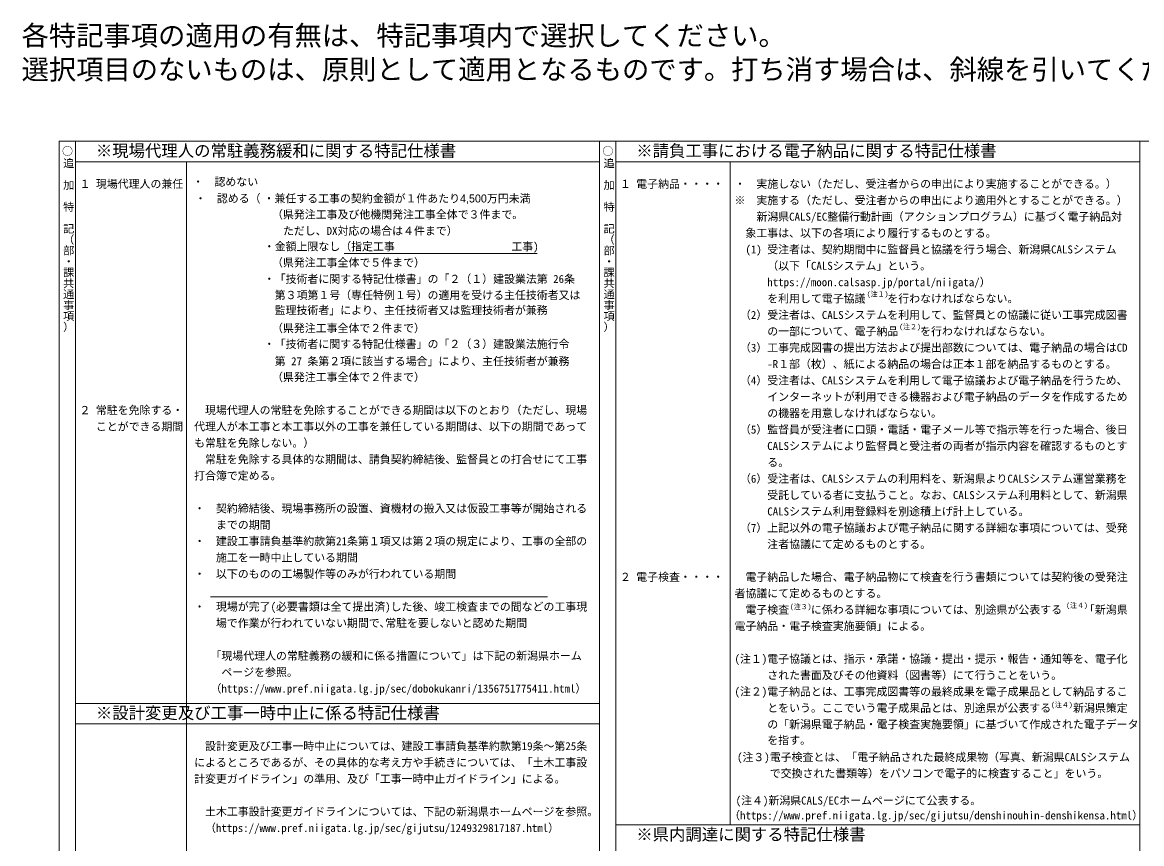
# Model space of a CAD drawing. Units: millimetres on the paper. Extents: x -413 to 392, y -286 to 328.
# Drawn here: x -413.1 to -3, y 27 to 327.9 of the extents above; entities that cross this region are included whole.
import ezdxf
from ezdxf.enums import TextEntityAlignment as Align

# ---------------------------------------------------------------- set-up
doc = ezdxf.new("R2010")
doc.units = ezdxf.units.MM
doc.layers.add('0-1', color=7, linetype='Continuous')
doc.layers.add('0-2', color=1, linetype='Continuous')
doc.layers.add('F-0', color=7, linetype='Continuous', lineweight=18)
doc.layers.add('F-F', color=5, linetype='Continuous', lineweight=9)
doc.styles.add('@ＭＳ ゴシック', font='')
doc.styles.add('_', font='')
doc.styles.add('ＭＳ ゴシック', font='')
doc.styles.get('@ＭＳ ゴシック').set_extended_font_data('@MS Gothic')
doc.styles.get('_').set_extended_font_data('_')
doc.styles.get('ＭＳ ゴシック').set_extended_font_data('MS Gothic')

msp = doc.modelspace()

# ---------------------------------------------------------------- linework, layer by layer
at = {"layer": 'F-0', "color": 4}
for p, q in [((-393.685, -261.166), (-393.685, 284.35)), ((-195.686, 284.35), (-195.686, -261.166)), ((-353.022, 120.85), (-353.022, 276.85)), ((-153.817, 276.85), (-153.817, 33.85)), ((-295.235, 243.214), (-224.438, 243.214)), ((-353.022, 120.85), (-353.022, -261.166)), ((-344.185, 117.453), (-220.658, 117.453))]:
    msp.add_line(p, q, dxfattribs=at)
at = {"layer": 'F-0'}
for p, q in [((-393.685, 276.85), (-201.686, 276.85)), ((-195.686, 276.85), (-3.686, 276.85)), ((-393.685, 78.372), (-201.686, 78.372)), ((-393.685, 70.872), (-201.686, 70.872)), ((-393.685, 70.872), (-201.686, 70.872)), ((-393.685, 70.872), (-201.686, 70.872)), ((-195.686, 33.85), (-3.686, 33.85))]:
    msp.add_line(p, q, dxfattribs=at)
at = {"layer": 'F-F', "color": 7, "lineweight": 18}
for p, q in [((-399.685, -285.565), (-399.685, 284.35)), ((-201.686, 284.35), (-201.686, -261.166)), ((-3.686, 284.35), (-3.686, -261.166))]:
    msp.add_line(p, q, dxfattribs=at)
msp.add_lwpolyline([(-399.685, 284.35), (392.314, 284.35), (392.314, -285.565)], dxfattribs=at)

# ---------------------------------------------------------------- texts
at = {"layer": '0-1'}
for s, height, style, p in [('※現場代理人の常駐義務緩和に関する特記仕様書', 4.399, 'ＭＳ ゴシック', (-386.185, 277.35)), ('※請負工事における電子納品に関する特記仕様書', 4.399, 'ＭＳ ゴシック', (-188.186, 277.35)), ('○', 2.933, 'ＭＳ ゴシック', (-398.575, 278.35)), ('○', 2.933, 'ＭＳ ゴシック', (-200.576, 278.35)), ('・\u3000認めない', 2.933, 'ＭＳ ゴシック', (-350.729, 267.129)), ('・\u3000実施しない（ただし、受注者からの申出により実施することができる。）', 2.933, 'ＭＳ ゴシック', (-152.186, 266.35)), ('１', 2.933, 'ＭＳ ゴシック', (-392.185, 266.35)), ('現場代理人の兼任', 2.933, 'ＭＳ ゴシック', (-386.185, 266.35)), ('１', 2.933, 'ＭＳ ゴシック', (-194.186, 266.35)), ('１', 2.933, 'ＭＳ ゴシック', (-194.186, 266.35)), ('１', 2.933, 'ＭＳ ゴシック', (-194.186, 266.35)), ('電子納品・・・・', 2.933, 'ＭＳ ゴシック', (-188.186, 266.35)), ('・\u3000認める（ ・兼任する工事の契約金額が１件あたり4,500万円未満', 2.933, '_', (-349.847, 261.02)), ('※\u3000実施する（ただし、受注者からの申出により適用外とすることができる。）', 2.933, 'ＭＳ ゴシック', (-152.186, 260.35)), ('（県発注工事及び他機関発注工事全体で３件まで。', 2.933, 'ＭＳ ゴシック', (-321.641, 255.147)), ('\u3000\u3000新潟県CALS/EC整備行動計画（アクションプログラム）に基づく電子納品対', 2.933, 'ＭＳ ゴシック', (-152.186, 254.35)), ('\u3000ただし、DX対応の場合は４件まで）', 2.933, 'ＭＳ ゴシック', (-321.641, 249.147)), ('\u3000象工事は、以下の各項により履行するものとする。', 2.933, 'ＭＳ ゴシック', (-152.186, 248.35)), ('・金額上限なし（指定工事', 2.933, 'ＭＳ ゴシック', (-324.657, 243.434)), ('\u3000\u3000\u3000\u3000\u3000\u3000\u3000\u3000\u3000\u3000\u3000\u3000\u3000\u3000\u3000\u3000\u3000\u3000工事)\u3000', 2.933, 'ＭＳ ゴシック', (-305.953, 243.417)), ('\u3000(1) 受注者は、契約期間中に監督員と協議を行う場合、新潟県CALSシステム', 2.933, 'ＭＳ ゴシック', (-152.186, 242.35)), ('（県発注工事全体で５件まで）', 2.933, 'ＭＳ ゴシック', (-321.641, 237.532)), ('\u3000\u3000\u3000（以下「CALSシステム」という。', 2.933, 'ＭＳ ゴシック', (-152.186, 236.35)), ('・「技術者に関する特記仕様書」の「２（１）建設業法第 26条', 2.933, 'ＭＳ ゴシック', (-324.657, 231.528)), ('\u3000\u3000\u3000https://moon.calsasp.jp/portal/niigata/）', 2.933, 'ＭＳ ゴシック', (-152.186, 230.35)), ('\u3000第３項第１号（専任特例１号）の適用を受ける主任技術者又は', 2.933, 'ＭＳ ゴシック', (-324.657, 225.611)), (' \u3000 \u3000を利用して電子協議\u3000\u3000を行わなければならない。', 2.933, 'ＭＳ ゴシック', (-152.186, 224.35)), ('\u3000監理技術者」により、主任技術者又は監理技術者が兼務', 2.933, 'ＭＳ ゴシック', (-324.657, 220.075)), (' （2）受注者は、CALSシステムを利用して、監督員との協議に従い工事完成図書', 2.933, 'ＭＳ ゴシック', (-152.186, 218.35)), ('（県発注工事全体で２件まで）', 2.933, 'ＭＳ ゴシック', (-321.641, 213.509)), ('\u3000\u3000\u3000の一部について、電子納品\u3000\u3000を行わなければならない。', 2.933, 'ＭＳ ゴシック', (-152.186, 212.35)), ('・「技術者に関する特記仕様書」の「２（３）建設業法施行令', 2.933, 'ＭＳ ゴシック', (-324.657, 207.689)), (' （3）工事完成図書の提出方法および提出部数については、電子納品の場合はCD', 2.933, 'ＭＳ ゴシック', (-152.186, 206.35)), ('\u3000第 27 条第２項に該当する場合」により、主任技術者が兼務', 2.933, 'ＭＳ ゴシック', (-324.657, 201.39)), ('\u3000  \u3000-R１部（枚）、紙による納品の場合は正本１部を納品するものとする。', 2.933, 'ＭＳ ゴシック', (-152.186, 200.35)), ('（県発注工事全体で２件まで）', 2.933, 'ＭＳ ゴシック', (-321.641, 195.571)), (' （4）受注者は、CALSシステムを利用して電子協議および電子納品を行うため、', 2.933, 'ＭＳ ゴシック', (-152.186, 194.35)), (' \u3000 \u3000インターネットが利用できる機器および電子納品のデータを作成するため', 2.933, 'ＭＳ ゴシック', (-152.186, 188.35)), ('２', 2.933, 'ＭＳ ゴシック', (-392.185, 183.453)), ('常駐を免除する・', 2.933, 'ＭＳ ゴシック', (-386.185, 183.453)), ('\u3000現場代理人の常駐を免除することができる期間は以下のとおり（ただし、現場', 2.933, 'ＭＳ ゴシック', (-350.185, 183.453)), ('\u3000\u3000  の機器を用意しなければならない。', 2.933, 'ＭＳ ゴシック', (-152.186, 182.35)), ('ことができる期間', 2.933, 'ＭＳ ゴシック', (-386.185, 177.453)), ('代理人が本工事と本工事以外の工事を兼任している期間は、以下の期間であって', 2.933, 'ＭＳ ゴシック', (-350.185, 177.453)), (' （5）監督員が受注者に口頭・電話・電子メール等で指示等を行った場合、後日', 2.933, 'ＭＳ ゴシック', (-152.186, 176.35)), ('も常駐を免除しない。）', 2.933, 'ＭＳ ゴシック', (-350.185, 171.453)), ('\u3000    CALSシステムにより監督員と受注者の両者が指示内容を確認するものとす', 2.933, 'ＭＳ ゴシック', (-152.186, 170.35)), ('\u3000常駐を免除する具体的な期間は、請負契約締結後、監督員との打合せにて工事', 2.933, 'ＭＳ ゴシック', (-350.185, 165.453)), ('\u3000\u3000\u3000る。', 2.933, 'ＭＳ ゴシック', (-152.186, 164.35)), ('打合簿で定める。', 2.933, 'ＭＳ ゴシック', (-350.185, 159.453)), (' （6）受注者は、CALSシステムの利用料を、新潟県よりCALSシステム運営業務を', 2.933, 'ＭＳ ゴシック', (-152.186, 158.35)), ('\u3000\u3000\u3000受託している者に支払うこと。なお、CALSシステム利用料として、新潟県', 2.933, 'ＭＳ ゴシック', (-152.186, 152.35)), ('・\u3000契約締結後、現場事務所の設置、資機材の搬入又は仮設工事等が開始される', 2.933, 'ＭＳ ゴシック', (-350.185, 147.453)), ('\u3000\u3000\u3000CALSシステム利用登録料を別途積上げ計上している。', 2.933, 'ＭＳ ゴシック', (-152.186, 146.35)), ('\u3000\u3000までの期間', 2.933, 'ＭＳ ゴシック', (-350.185, 141.453)), (' （7）上記以外の電子協議および電子納品に関する詳細な事項については、受発', 2.933, 'ＭＳ ゴシック', (-152.186, 140.35)), ('・\u3000建設工事請負基準約款第21条第１項又は第２項の規定により、工事の全部の', 2.933, 'ＭＳ ゴシック', (-350.185, 135.453)), ('\u3000\u3000\u3000注者協議にて定めるものとする。', 2.933, 'ＭＳ ゴシック', (-152.186, 134.35)), ('\u3000\u3000施工を一時中止している期間', 2.933, 'ＭＳ ゴシック', (-350.185, 129.453)), ('・\u3000以下のものの工場製作等のみが行われている期間', 2.933, 'ＭＳ ゴシック', (-350.185, 123.453)), ('２', 2.933, 'ＭＳ ゴシック', (-194.186, 122.35)), ('２', 2.933, 'ＭＳ ゴシック', (-194.186, 122.35)), ('電子検査・・・・', 2.933, 'ＭＳ ゴシック', (-188.186, 122.35)), ('電子検査・・・・', 2.933, 'ＭＳ ゴシック', (-188.186, 122.35)), ('\u3000電子納品した場合、電子納品物にて検査を行う書類については契約後の受発注', 2.933, 'ＭＳ ゴシック', (-152.186, 122.35)), ('者協議にて定めるものとする。', 2.933, 'ＭＳ ゴシック', (-152.186, 116.35)), ('・\u3000現場が完了(必要書類は全て提出済)した後、竣工検査までの間などの工事現', 2.933, 'ＭＳ ゴシック', (-350.185, 111.453)), ('\u3000電子検査\u3000\u3000に係わる詳細な事項については、別途県が公表する\u3000\u3000「新潟県', 2.933, 'ＭＳ ゴシック', (-152.186, 110.35)), ('\u3000\u3000場で作業が行われていない期間で､常駐を要しないと認めた期間', 2.933, 'ＭＳ ゴシック', (-350.185, 105.453)), ('電子納品・電子検査実施要領」による。', 2.933, 'ＭＳ ゴシック', (-152.186, 104.35)), ('「現場代理人の常駐義務の緩和に係る措置について」は下記の新潟県ホーム', 2.933, 'ＭＳ ゴシック', (-344.185, 93.453)), ('(注１)電子協議とは、指示・承諾・協議・提出・提示・報告・通知等を、電子化', 2.933, 'ＭＳ ゴシック', (-152.186, 92.35)), ('\u3000ページを参照。', 2.933, 'ＭＳ ゴシック', (-344.185, 87.453)), ('\u3000\u3000\u3000された書面及びその他資料（図書等）にて行うことをいう。', 2.933, 'ＭＳ ゴシック', (-152.186, 86.35)), ('（https://www.pref.niigata.lg.jp/sec/dobokukanri/1356751775411.html）', 2.933, 'ＭＳ ゴシック', (-344.185, 81.453)), ('(注２)電子納品とは、工事完成図書等の最終成果を電子成果品として納品するこ', 2.933, 'ＭＳ ゴシック', (-152.186, 80.35)), ('\u3000\u3000\u3000とをいう。ここでいう電子成果品とは、別途県が公表する\u3000\u3000新潟県策定', 2.933, 'ＭＳ ゴシック', (-152.186, 74.35)), ('※設計変更及び工事一時中止に係る特記仕様書', 4.399, 'ＭＳ ゴシック', (-386.185, 71.372)), ('\u3000\u3000\u3000の「新潟県電子納品・電子検査実施要領」に基づいて作成された電子データ', 2.933, 'ＭＳ ゴシック', (-152.186, 68.35)), ('\u3000\u3000\u3000を指す。', 2.933, 'ＭＳ ゴシック', (-152.186, 62.534)), ('\u3000設計変更及び工事一時中止については、建設工事請負基準約款第19条～第25条', 2.933, 'ＭＳ ゴシック', (-350.185, 60.372)), ('によるところであるが、その具体的な考え方や手続きについては、「土木工事設', 2.933, 'ＭＳ ゴシック', (-350.185, 54.372)), ('(注３)電子検査とは、「電子納品された最終成果物（写真、新潟県CALSシステム', 2.933, 'ＭＳ ゴシック', (-151.276, 56.33)), ('\u3000\u3000\u3000で交換された書類等）をパソコンで電子的に検査すること」をいう。', 2.933, 'ＭＳ ゴシック', (-151.276, 50.373)), ('計変更ガイドライン」の準用、及び「工事一時中止ガイドライン」による。', 2.933, 'ＭＳ ゴシック', (-350.185, 48.372)), ('(注４)新潟県CALS/ECホームページにて公表する。', 2.933, 'ＭＳ ゴシック', (-151.772, 40.446)), ('\u3000土木工事設計変更ガイドラインについては、下記の新潟県ホームページを参照。', 2.933, 'ＭＳ ゴシック', (-350.185, 36.372)), ('\u3000\u3000\u3000（https://www.pref.niigata.lg.jp/sec/gijutsu/denshinouhin-denshikensa.html）', 2.933, 'ＭＳ ゴシック', (-166.167, 34.986)), ('\u3000（https://www.pref.niigata.lg.jp/sec/gijutsu/1249329817187.html）', 2.933, 'ＭＳ ゴシック', (-350.185, 30.372)), ('※県内調達に関する特記仕様書', 4.399, 'ＭＳ ゴシック', (-188.186, 26.85))]:
    msp.add_text(s, height=height, dxfattribs=dict(at, style=style)).set_placement(p, align=Align.BOTTOM_LEFT)
at = {"layer": '0-1', "style": '@ＭＳ ゴシック'}
for p in [(-398.575, 282.35), (-200.576, 282.35)]:
    msp.add_text('\u3000追\u3000加\u3000特\u3000記（部・課共通事項）', height=2.933, rotation=270, dxfattribs=at).set_placement(p, align=Align.BOTTOM_LEFT)
at = {"layer": '0-1', "color": 4, "style": 'ＭＳ ゴシック'}
for s, p in [('(注１)', (-103.759, 226.899)), ('(注２)', (-91.873, 214.913)), ('(注３)', (-131.947, 112.341)), ('(注４)', (-30.713, 112.82)), ('(注４)', (-36.259, 76.405))]:
    msp.add_text(s, height=1.833, dxfattribs=at).set_placement(p, align=Align.BOTTOM_LEFT)
at = {"layer": '0-2', "style": 'ＭＳ ゴシック'}
for s, p in [('各特記事項の適用の有無は、特記事項内で選択してください。', (-413.399, 317.206)), ('選択項目のないものは、原則として適用となるものです。打ち消す場合は、斜線を引いてください。', (-413.399, 304.794))]:
    msp.add_text(s, height=7.331, dxfattribs=at).set_placement(p, align=Align.BOTTOM_LEFT)

doc.saveas('drawing.dxf')
